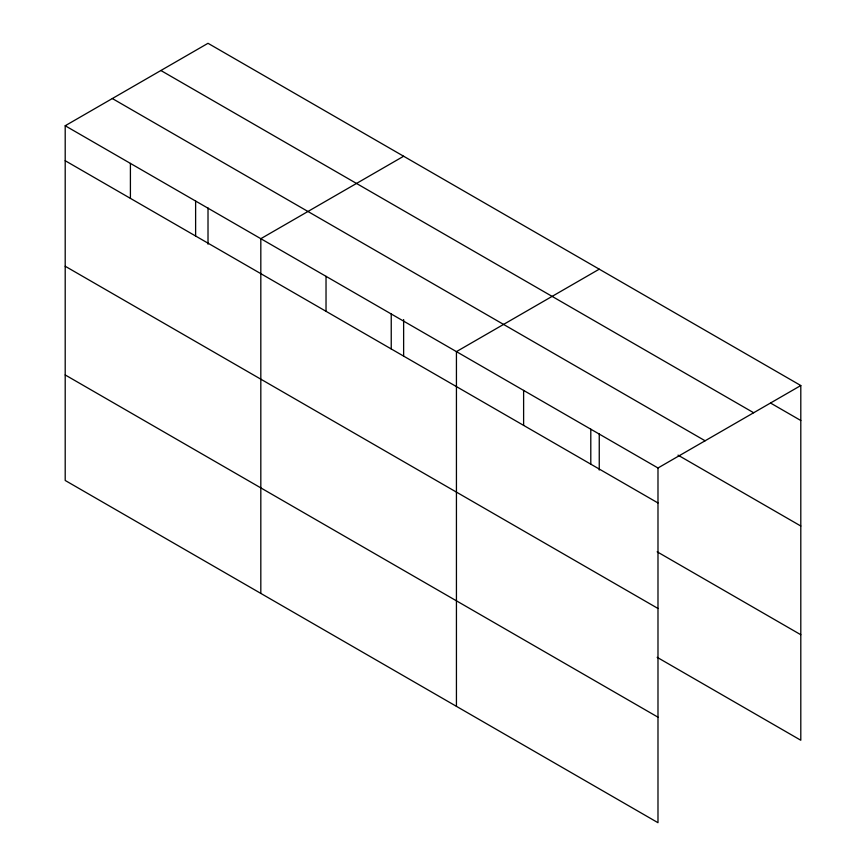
<?xml version="1.0" encoding="UTF-8"?>
<svg xmlns="http://www.w3.org/2000/svg" width="866" height="866" viewBox="0 0 866 866"><rect width="100%" height="100%" fill="white"/><g stroke="black" fill="none" stroke-linecap="round" stroke-linejoin="round"><path stroke-width="1.3" d="M65.199 125.754L657.987 467.986L657.987 822.7L65.199 480.468L65.199 125.754L208.013 43.3L800.801 385.532L800.801 740.246L657.164 657.326M403.632 156.237L260.818 238.691L260.818 593.405M599.25 269.174L456.436 351.628L456.436 706.342M657.987 467.986L800.801 385.532M770.686 403.123L800.801 420.508M160.892 70.514L753.669 412.746M112.331 98.54L705.108 440.783M678.013 455.137L800.801 526.019M65.199 160.719L657.987 502.962M657.164 551.804L800.801 634.735M65.199 266.241L657.987 608.473M65.199 374.946L657.987 717.189M599.25 433.823L599.25 470.054M590.796 429.2L590.796 464.176M523.616 390.414L523.616 425.39M403.632 319.543L403.632 355.774M391.237 313.979L391.237 348.955M326.027 276.341L326.027 311.305M208.013 207.937L208.013 244.18M195.619 201.042L195.619 236.017M130.409 163.403L130.409 198.368"/></g></svg>
